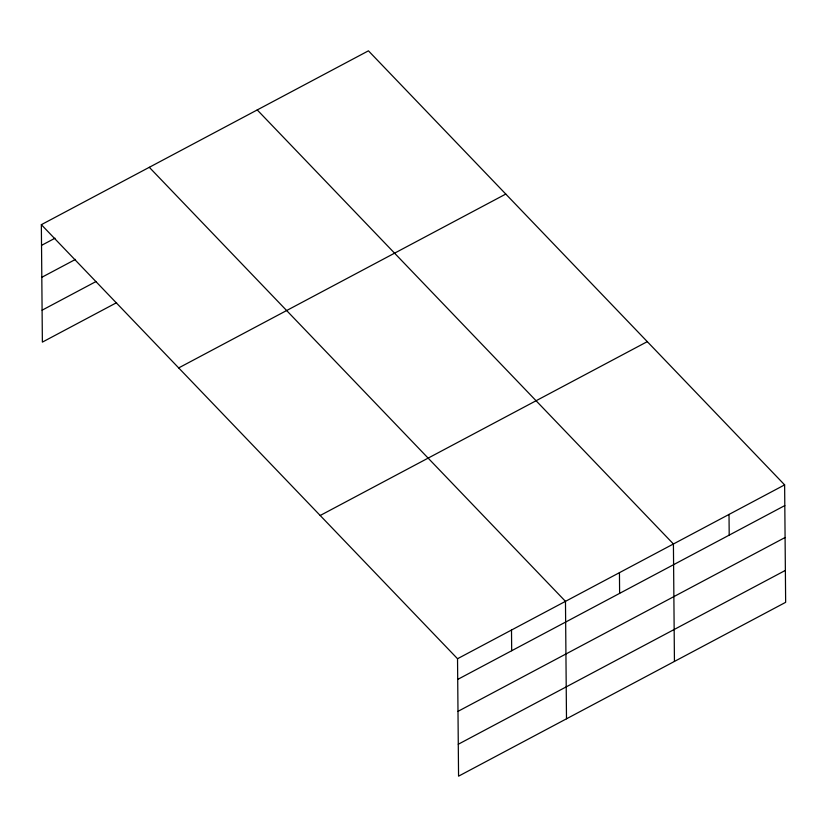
<?xml version="1.0" encoding="UTF-8"?>
<svg xmlns="http://www.w3.org/2000/svg" width="827" height="827" viewBox="0 0 827 827"><rect width="100%" height="100%" fill="white"/><g stroke="black" fill="none" stroke-linecap="round" stroke-linejoin="round"><path stroke-width="1.24" d="M41.35 224.675L368.439 50.829L784.627 484.88L785.65 602.325L458.561 776.171L457.527 658.726L41.35 224.675L42.373 342.12L116.586 302.682M41.526 245.371L55.027 238.207M41.805 277.303L75.536 259.378M42.094 310.197L96.066 281.511M178.694 367.912L505.783 194.066M320.194 515.49L647.283 341.644M457.527 658.726L784.627 484.88M457.713 679.422L784.802 505.576M457.993 711.354L785.081 537.509M458.282 744.248L785.371 570.403M257.228 109.929L673.416 543.98L674.439 661.435M149.294 167.302L565.472 601.353L566.495 718.808M729.021 514.425L729.197 535.131M619.444 572.666L619.619 593.372M511.5 630.04L511.686 650.735"/></g></svg>
